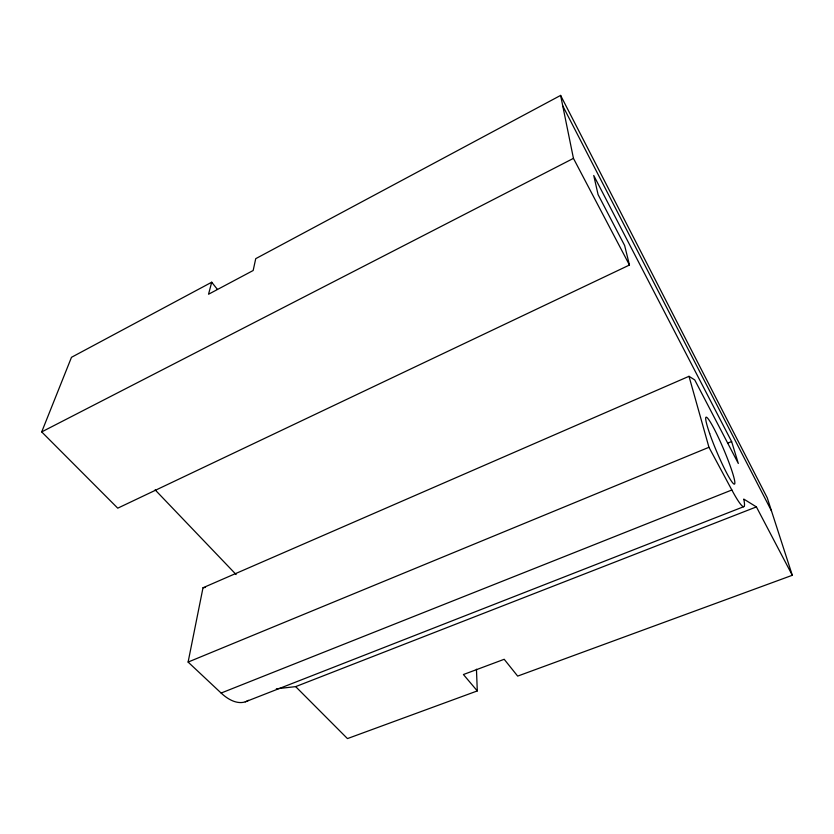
<?xml version="1.0" encoding="UTF-8"?>
<svg xmlns="http://www.w3.org/2000/svg" width="834" height="834" viewBox="0 0 834 834"><rect width="100%" height="100%" fill="white"/><g stroke="black" fill="none" stroke-linecap="round" stroke-linejoin="round"><path stroke-width="1.25" d="M248.501 700.31A52.188 27.188 68.6 0 1 221.125 693.044L188.109 662.071L203.006 587.761L688.999 376.311L694.732 379.918L738.319 463.475L731.616 441.551L593.735 175.474L598.072 194.572L624.645 245.519L629.451 265.035L117.75 508.167L41.7 431.908L71.484 357.306L211.711 282.226L217.382 289.367M211.711 282.226L208.531 294.246L253.161 270.508L255.736 258.655L560.615 95.41L767.259 497.846L792.3 575.283L517.664 676.103L504.195 659.287L463.423 674.529L477.288 690.927L347.465 738.59L295.663 686.622L276.335 688.821M41.7 431.908L573.448 158.366L560.615 95.41M188.109 662.071L708.952 447.295L688.999 376.311M727.999 443.031L731.616 441.551M221.125 693.044L731.845 489.996A60.705 6.119 67 0 0 743.73 499.045L756.407 506.905L792.3 575.283M245.269 701.832L743.657 506.707M295.663 686.622L756.407 506.905M203.006 587.761L205.529 587.417M155.124 489.86L236.126 574.553M708.952 447.295L731.845 489.996M573.448 158.366L629.451 265.035M562.731 105.814L771.471 510.888M476.454 669.212L477.288 690.927M709.682 433.576A36.394 3.67 67 0 0 734.295 484.147A36.394 3.67 67 0 0 716.802 434.128A36.394 3.67 67 0 0 709.682 433.576"/></g></svg>
